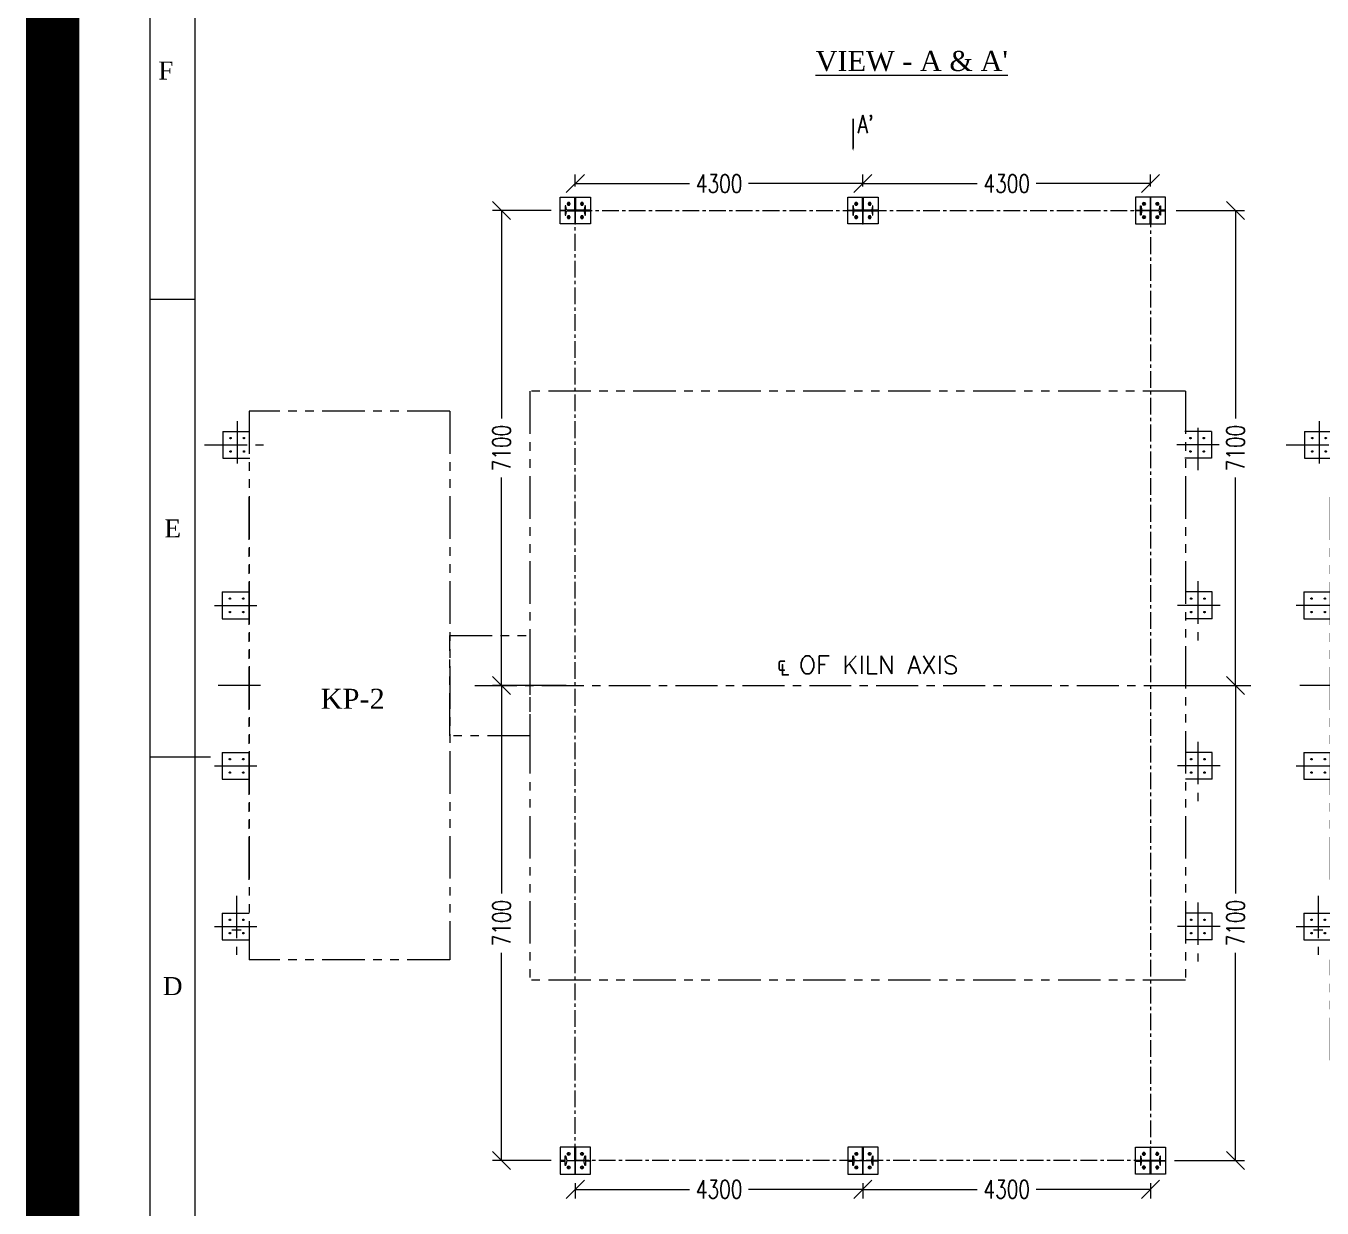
# Model space of a CAD drawing. Header units: millimetres. Extents: x 440906 to 556670, y 99378 to 157816.
# Drawn here: x 474680 to 494058, y 121859 to 139527 of the extents above; entities that cross this region are included whole.
import ezdxf
from ezdxf.enums import TextEntityAlignment as Align

# ---------------------------------------------------------------- set-up
doc = ezdxf.new("R2010")
doc.units = ezdxf.units.MM
doc.linetypes.add('CENTER', pattern=[2, 1.25, -0.25, 0.25, -0.25])
doc.linetypes.add('PHANTOM2', pattern=[31.75, 15.875, -3.175, 3.175, -3.175, 3.175, -3.175])
doc.layers.get('Defpoints').update_dxf_attribs({"lineweight": 0})
for name, color, linetype, lineweight in [('A2 LAND', 7, 'Continuous', 15), ('Center Line', 2, 'CENTER', 9), ('Construction Line', 3, 'Continuous', 20), ('Dimentions', 1, 'Continuous', 13), ('Text', 1, 'Continuous', 20)]:
    doc.layers.add(name, color=color, linetype=linetype, lineweight=lineweight)
doc.layers.add('Phantom Line', color=250, linetype='PHANTOM2', lineweight=5, transparency=0.4)
doc.styles.add('BOS', font='BOOKOS.TTF')
doc.styles.add('EICS CALIBRI', font='calibri.ttf')
doc.styles.add('romans', font='romans.shx', dxfattribs={"width": 0.75})
doc.styles.get("Standard").update_dxf_attribs({"font": 'simplex.shx'})
doc.dimstyles.new('ASHU', dxfattribs={"dimscale": 135, "dimtxt": 2, "dimasz": 2, "dimexe": 1, "dimexo": 1, "dimtad": 0, "dimdec": 0, "dimtxsty": 'romans', "dimblk": 'OBLIQUE', "dimcen": 2.5, "dimclrd": 256, "dimclre": 256, "dimclrt": 256, "dimadec": 0, "dimazin": 0, "dimtfac": 1, "dimtdec": 0, "dimtmove": 0, "dimatfit": 3, "dimldrblk": 'OPEN', "dimfxl": 1, "dimtfill": 1, "dimlwd": 9, "dimlwe": 5, "dimarcsym": 0})

# ---------------------------------------------------------------- blocks, each defined once
blk = doc.blocks.new('A2-P')
at = {"layer": 'A2 LAND', "color": 0}
for p, q in [((532484.87, 184454.62), (532479.87, 184454.62)), ((532486.59, 184403.89), (532479.87, 184403.89))]:
    blk.add_line(p, q, dxfattribs=at)
for points in [[(532479.87, 184200.96), (533060.38, 184200.96), (533060.38, 184606.82), (532479.87, 184606.82)], [(532484.87, 184205.96), (533055.38, 184205.96), (533055.38, 184601.82), (532484.87, 184601.82)]]:
    blk.add_lwpolyline(points, close=True, dxfattribs=at)
at = {"layer": 'A2 LAND', "color": 0, "style": 'BOS'}
for s, p in [('F', (532481.64, 184479.99)), ('E', (532482.4, 184429.25)), ('D', (532482.4, 184378.52))]:
    blk.add_text(s, height=2, dxfattribs=at).set_placement(p, align=Align.MIDDLE)
at = {"layer": 'A2 LAND', "color": 5, "style": 'EICS CALIBRI'}
for tag, height, p in [('CLIENT', 5, (532972.4, 184277.32)), ('PROJECTNAME', 3.5, (532972.4, 184265.93)), ('PROJECTLOCATION', 3.5, (532972.4, 184256.33)), ('DRAWINGNAME1', 5, (532972.25, 184246.62)), ('CODE', 3.5, (532820.7, 184239.3)), ('DRAWINGNAME2', 5, (532972.49, 184238.83)), ('DRAWINGNO1', 3.5, (532940.8, 184227.64)), ('SHNO', 3.5, (533005.25, 184224.03)), ('RV', 3.5, (533046.81, 184224.15)), ('APPD', 3.5, (532745.59, 184211.36))]:
    blk.add_attdef(tag, text='', height=height, dxfattribs=at).set_placement(p, align=Align.MIDDLE)
for tag, p in [('SCALE', (532745.59, 184255.01)), ('DWN', (532745.59, 184244.1)), ('CKD', (532745.59, 184233.19)), ('PRTANT', (532745.6, 184222.28))]:
    blk.add_attdef(tag, text='', height=3.5, dxfattribs=at).set_placement(p, align=Align.MIDDLE_CENTER)
blk = doc.blocks.new('M24 8.8 plan')
at = {"linetype": 'ByBlock'}
blk.add_lwpolyline([(-11, 20), (-23, 0), (-11, -20), (11, -20), (23, 0), (11, 20)], close=True, dxfattribs=at)
blk.add_circle((0, 0), 19.1, dxfattribs=at)
blk.add_point((0, 0), dxfattribs=at)
blk = doc.blocks.new('GRT4G')
at = {"layer": 'Construction Line'}
for points in [[(190838, 229092), (190388, 229092), (190388, 229492), (190838, 229492)], [(190608, 229492), (190618, 229492), (190618, 229296), (190608, 229296)], [(190388, 229287), (190388, 229297), (190463, 229297), (190463, 229287)], [(190608, 229092), (190618, 229092), (190618, 229288), (190608, 229288)], [(190838, 229287), (190838, 229297), (190763, 229297), (190763, 229287)]]:
    blk.add_lwpolyline(points, close=True, dxfattribs=at)
blk.add_lwpolyline([(190763, 229222), (190763, 229362), (190761, 229362, 0.373885), (190754, 229356), (190747, 229308, -0.373885), (190733, 229296), (190493, 229296, -0.373885), (190479, 229308), (190472, 229356, 0.373885), (190465, 229362), (190463, 229362), (190463, 229222), (190465, 229222, 0.373885), (190472, 229228), (190479, 229276, -0.373885), (190493, 229288), (190733, 229288, -0.373885), (190747, 229276), (190754, 229228, 0.373885), (190761, 229222)], format="xyb", close=True, dxfattribs=at)
for centre in [(190513, 229392), (190713, 229392), (190513, 229192), (190713, 229192)]:
    blk.add_circle(centre, 14, dxfattribs=at)
at = {"layer": 'Construction Line', "linetype": 'ByBlock'}
for p in [(190513, 229392), (190713, 229392), (190513, 229192), (190713, 229192)]:
    blk.add_blockref('M24 8.8 plan', p, dxfattribs=at)
blk = doc.blocks.new('_Oblique')
at = {"color": 0, "linetype": 'ByBlock', "lineweight": -2}
blk.add_line((-0.5, -0.5), (0.5, 0.5), dxfattribs=at)
blk = doc.blocks.new('*D49')
at = {"layer": 'Defpoints', "color": 0, "transparency": 16777216}
for p in [(491744, 136768), (492765, 136768), (491494, 129668)]:
    blk.add_point(p, dxfattribs=at)
at = {"layer": 'Dimentions', "lineweight": 5, "transparency": 16777216}
for p, q in [((491879, 136768), (492900, 136768)), ((491629, 129668), (492900, 129668))]:
    blk.add_line(p, q, dxfattribs=at)
at = {"layer": 'Dimentions', "lineweight": 9, "transparency": 16777216}
for p, q in [((492765, 136768), (492765, 133659)), ((492765, 129668), (492765, 132776))]:
    blk.add_line(p, q, dxfattribs=at)
at = {"layer": 'Dimentions', "lineweight": 9, "transparency": 16777216, "xscale": 270, "yscale": 270, "zscale": 270}
for p, rotation in [((492765, 136768), 90), ((492765, 129668), 270)]:
    blk.add_blockref('_Oblique', p, dxfattribs=dict(at, rotation=rotation))
at = {"layer": 'Dimentions', "transparency": 16777216, "insert": (492765, 133218), "char_height": 270, "attachment_point": 5, "rotation": 90, "style": 'romans', "bg_fill": 3, "box_fill_scale": 1.1, "bg_fill_color": 256, "bg_fill_true_color": 13158600, "bg_fill_transparency": 0}
blk.add_mtext('7100', dxfattribs=at)
blk = doc.blocks.new('_Open')
at = {"color": 0, "linetype": 'ByBlock', "lineweight": -2}
for p, q in [((-1, 0.167), (0, 0)), ((-1, -0.167), (0, 0)), ((0, 0), (-1, 0))]:
    blk.add_line(p, q, dxfattribs=at)
blk = doc.blocks.new('*D50')
at = {"layer": 'Defpoints', "color": 0, "transparency": 16777216}
for p in [(491494, 129668), (491719, 122568), (492765, 122568)]:
    blk.add_point(p, dxfattribs=at)
at = {"layer": 'Dimentions', "lineweight": 5, "transparency": 16777216}
for p, q in [((491629, 129668), (492900, 129668)), ((491854, 122568), (492900, 122568))]:
    blk.add_line(p, q, dxfattribs=at)
at = {"layer": 'Dimentions', "lineweight": 9, "transparency": 16777216}
for p, q in [((492765, 129668), (492765, 126559)), ((492765, 122568), (492765, 125676))]:
    blk.add_line(p, q, dxfattribs=at)
at = {"layer": 'Dimentions', "lineweight": 9, "transparency": 16777216, "xscale": 270, "yscale": 270, "zscale": 270}
for p, rotation in [((492765, 129668), 90), ((492765, 122568), 270)]:
    blk.add_blockref('_Oblique', p, dxfattribs=dict(at, rotation=rotation))
at = {"layer": 'Dimentions', "transparency": 16777216, "insert": (492765, 126118), "char_height": 270, "attachment_point": 5, "rotation": 90, "style": 'romans', "bg_fill": 3, "box_fill_scale": 1.1, "bg_fill_color": 256, "bg_fill_true_color": 13158600, "bg_fill_transparency": 0}
blk.add_mtext('7100', dxfattribs=at)
blk = doc.blocks.new('*D51')
at = {"layer": 'Defpoints', "color": 0, "transparency": 16777216}
for p in [(487194, 122368), (491494, 122368), (487194, 122139)]:
    blk.add_point(p, dxfattribs=at)
at = {"layer": 'Dimentions', "lineweight": 5, "transparency": 16777216}
for p, q in [((487194, 122233), (487194, 122004)), ((491494, 122233), (491494, 122004))]:
    blk.add_line(p, q, dxfattribs=at)
at = {"layer": 'Dimentions', "lineweight": 9, "transparency": 16777216}
for p, q in [((487194, 122139), (488903, 122139)), ((491494, 122139), (489785, 122139))]:
    blk.add_line(p, q, dxfattribs=at)
at = {"layer": 'Dimentions', "lineweight": 9, "transparency": 16777216, "xscale": 270, "yscale": 270, "zscale": 270, "rotation": 180}
blk.add_blockref('_Oblique', (487194, 122139), dxfattribs=at)
at = {"layer": 'Dimentions', "lineweight": 9, "transparency": 16777216, "xscale": 270, "yscale": 270, "zscale": 270}
blk.add_blockref('_Oblique', (491494, 122139), dxfattribs=at)
at = {"layer": 'Dimentions', "transparency": 16777216, "insert": (489344, 122139), "char_height": 270, "attachment_point": 5, "style": 'romans', "bg_fill": 3, "box_fill_scale": 1.1, "bg_fill_color": 256, "bg_fill_true_color": 13158600, "bg_fill_transparency": 0}
blk.add_mtext('4300', dxfattribs=at)
blk = doc.blocks.new('*D52')
at = {"layer": 'Defpoints', "color": 0, "transparency": 16777216}
for p in [(482894, 122368), (487194, 122368), (482894, 122139)]:
    blk.add_point(p, dxfattribs=at)
at = {"layer": 'Dimentions', "lineweight": 5, "transparency": 16777216}
for p, q in [((482894, 122233), (482894, 122004)), ((487194, 122233), (487194, 122004))]:
    blk.add_line(p, q, dxfattribs=at)
at = {"layer": 'Dimentions', "lineweight": 9, "transparency": 16777216}
for p, q in [((482894, 122139), (484603, 122139)), ((487194, 122139), (485485, 122139))]:
    blk.add_line(p, q, dxfattribs=at)
at = {"layer": 'Dimentions', "lineweight": 9, "transparency": 16777216, "xscale": 270, "yscale": 270, "zscale": 270, "rotation": 180}
blk.add_blockref('_Oblique', (482894, 122139), dxfattribs=at)
at = {"layer": 'Dimentions', "lineweight": 9, "transparency": 16777216, "xscale": 270, "yscale": 270, "zscale": 270}
blk.add_blockref('_Oblique', (487194, 122139), dxfattribs=at)
at = {"layer": 'Dimentions', "transparency": 16777216, "insert": (485044, 122139), "char_height": 270, "attachment_point": 5, "style": 'romans', "bg_fill": 3, "box_fill_scale": 1.1, "bg_fill_color": 256, "bg_fill_true_color": 13158600, "bg_fill_transparency": 0}
blk.add_mtext('4300', dxfattribs=at)
blk = doc.blocks.new('*D53')
at = {"layer": 'Defpoints', "color": 0, "transparency": 16777216}
for p in [(487194, 137171), (487194, 136993), (491494, 136993)]:
    blk.add_point(p, dxfattribs=at)
at = {"layer": 'Dimentions', "lineweight": 5, "transparency": 16777216}
for p, q in [((487194, 137128), (487194, 137306)), ((491494, 137128), (491494, 137306))]:
    blk.add_line(p, q, dxfattribs=at)
at = {"layer": 'Dimentions', "lineweight": 9, "transparency": 16777216}
for p, q in [((487194, 137171), (488903, 137171)), ((491494, 137171), (489785, 137171))]:
    blk.add_line(p, q, dxfattribs=at)
at = {"layer": 'Dimentions', "lineweight": 9, "transparency": 16777216, "xscale": 270, "yscale": 270, "zscale": 270, "rotation": 180}
blk.add_blockref('_Oblique', (487194, 137171), dxfattribs=at)
at = {"layer": 'Dimentions', "lineweight": 9, "transparency": 16777216, "xscale": 270, "yscale": 270, "zscale": 270}
blk.add_blockref('_Oblique', (491494, 137171), dxfattribs=at)
at = {"layer": 'Dimentions', "transparency": 16777216, "insert": (489344, 137171), "char_height": 270, "attachment_point": 5, "style": 'romans', "bg_fill": 3, "box_fill_scale": 1.1, "bg_fill_color": 256, "bg_fill_true_color": 13158600, "bg_fill_transparency": 0}
blk.add_mtext('4300', dxfattribs=at)
blk = doc.blocks.new('*D54')
at = {"layer": 'Defpoints', "color": 0, "transparency": 16777216}
for p in [(482894, 137171), (482894, 136993), (487194, 136993)]:
    blk.add_point(p, dxfattribs=at)
at = {"layer": 'Dimentions', "lineweight": 5, "transparency": 16777216}
for p, q in [((482894, 137128), (482894, 137306)), ((487194, 137128), (487194, 137306))]:
    blk.add_line(p, q, dxfattribs=at)
at = {"layer": 'Dimentions', "lineweight": 9, "transparency": 16777216}
for p, q in [((482894, 137171), (484603, 137171)), ((487194, 137171), (485485, 137171))]:
    blk.add_line(p, q, dxfattribs=at)
at = {"layer": 'Dimentions', "lineweight": 9, "transparency": 16777216, "xscale": 270, "yscale": 270, "zscale": 270, "rotation": 180}
blk.add_blockref('_Oblique', (482894, 137171), dxfattribs=at)
at = {"layer": 'Dimentions', "lineweight": 9, "transparency": 16777216, "xscale": 270, "yscale": 270, "zscale": 270}
blk.add_blockref('_Oblique', (487194, 137171), dxfattribs=at)
at = {"layer": 'Dimentions', "transparency": 16777216, "insert": (485044, 137171), "char_height": 270, "attachment_point": 5, "style": 'romans', "bg_fill": 3, "box_fill_scale": 1.1, "bg_fill_color": 256, "bg_fill_true_color": 13158600, "bg_fill_transparency": 0}
blk.add_mtext('4300', dxfattribs=at)
blk = doc.blocks.new('*D55')
at = {"layer": 'Defpoints', "color": 0, "transparency": 16777216}
for p in [(481791, 136768), (482669, 136768), (482894, 129668)]:
    blk.add_point(p, dxfattribs=at)
at = {"layer": 'Dimentions', "lineweight": 5, "transparency": 16777216}
for p, q in [((482534, 136768), (481656, 136768)), ((482759, 129668), (481656, 129668))]:
    blk.add_line(p, q, dxfattribs=at)
at = {"layer": 'Dimentions', "lineweight": 9, "transparency": 16777216}
for p, q in [((481791, 136768), (481791, 133659)), ((481791, 129668), (481791, 132776))]:
    blk.add_line(p, q, dxfattribs=at)
at = {"layer": 'Dimentions', "lineweight": 9, "transparency": 16777216, "xscale": 270, "yscale": 270, "zscale": 270}
for p, rotation in [((481791, 136768), 90), ((481791, 129668), 270)]:
    blk.add_blockref('_Oblique', p, dxfattribs=dict(at, rotation=rotation))
at = {"layer": 'Dimentions', "transparency": 16777216, "insert": (481791, 133218), "char_height": 270, "attachment_point": 5, "rotation": 90, "style": 'romans', "bg_fill": 3, "box_fill_scale": 1.1, "bg_fill_color": 256, "bg_fill_true_color": 13158600, "bg_fill_transparency": 0}
blk.add_mtext('7100', dxfattribs=at)
blk = doc.blocks.new('*D56')
at = {"layer": 'Defpoints', "color": 0, "transparency": 16777216}
for p in [(482894, 129668), (481791, 122568), (482669, 122568)]:
    blk.add_point(p, dxfattribs=at)
at = {"layer": 'Dimentions', "lineweight": 5, "transparency": 16777216}
for p, q in [((482759, 129668), (481656, 129668)), ((482534, 122568), (481656, 122568))]:
    blk.add_line(p, q, dxfattribs=at)
at = {"layer": 'Dimentions', "lineweight": 9, "transparency": 16777216}
for p, q in [((481791, 129668), (481791, 126559)), ((481791, 122568), (481791, 125676))]:
    blk.add_line(p, q, dxfattribs=at)
at = {"layer": 'Dimentions', "lineweight": 9, "transparency": 16777216, "xscale": 270, "yscale": 270, "zscale": 270}
for p, rotation in [((481791, 129668), 90), ((481791, 122568), 270)]:
    blk.add_blockref('_Oblique', p, dxfattribs=dict(at, rotation=rotation))
at = {"layer": 'Dimentions', "transparency": 16777216, "insert": (481791, 126118), "char_height": 270, "attachment_point": 5, "rotation": 90, "style": 'romans', "bg_fill": 3, "box_fill_scale": 1.1, "bg_fill_color": 256, "bg_fill_true_color": 13158600, "bg_fill_transparency": 0}
blk.add_mtext('7100', dxfattribs=at)
blk = doc.blocks.new('NUUY')
at = {"layer": 'Phantom Line', "linetype": 'PHANTOM2', "ltscale": 40}
h = blk.add_hatch(dxfattribs=at)
h.set_pattern_fill('AR-CONC', color=250, scale=150)
h.set_pattern_definition([(50, (-5364366.1, -1287092.2), (1075.89027, -94.1282), [112.5, -1237.5]), (355, (-5364366.1, -1287092.2), (-208.127, 1128.2882), [90, -990]), (100.451444, (-5364276.4, -1287100.1), (867.76327, 1034.15999), [95.61029, -1051.71317]), (46.1842, (-5364366.1, -1286792.2), (1600.862, -248.27892), [168.75, -1856.25]), (96.635635, (-5364232.7, -1286812.9), (1401.9929, 1461.1779), [143.4155, -1577.57064]), (351.184164, (-5364366.1, -1286792.2), (1401.9929, 1461.1779), [135, -1485]), (21, (-5364216.1, -1286867.2), (895.36058, -603.92834), [112.5, -1237.5]), (326, (-5364216.1, -1286867.2), (364.973, 1087.72507), [90, -990]), (71.451445, (-5364141.5, -1286917.6), (1260.33357, 483.79673), [95.61029, -1051.71317]), (37.5, (-5364366.1, -1287092.23), (18.239783, 499.34078), [0, -978, 0, -1005, 0, -993.75]), (7.5, (-5364366.1, -1287092.23), (394.604306, 591.61757), [0, -573, 0, -955.5, 0, -378.75]), (327.5, (-5364700.6, -1287092.23), (800.733654, -33.832308), [0, -375, 0, -1170, 0, -1552.5]), (317.5, (-5364850.6, -1287092.2), (874.77925, 150.15747), [0, -487.5, 0, -777, 0, -1102.5])])
h.paths.add_polyline_path([(172534, 134433), (175534, 134433), (175529, 132932), (172529, 132932)])
h = blk.add_hatch(dxfattribs=at)
h.set_pattern_fill('AR-CONC', color=250, scale=150)
h.set_pattern_definition([(50, (-5364366.1, -1296792.2), (1075.89027, -94.1282), [112.5, -1237.5]), (355, (-5364366.1, -1296792.2), (-208.127, 1128.2882), [90, -990]), (100.451444, (-5364276.4, -1296800.1), (867.76327, 1034.15999), [95.61029, -1051.71317]), (46.1842, (-5364366.1, -1296492.2), (1600.862, -248.27892), [168.75, -1856.25]), (96.635635, (-5364232.7, -1296512.9), (1401.9929, 1461.1779), [143.4155, -1577.57064]), (351.184164, (-5364366.1, -1296492.2), (1401.9929, 1461.1779), [135, -1485]), (21, (-5364216.1, -1296567.2), (895.36058, -603.92834), [112.5, -1237.5]), (326, (-5364216.1, -1296567.2), (364.973, 1087.72507), [90, -990]), (71.451445, (-5364141.5, -1296617.6), (1260.33357, 483.79673), [95.61029, -1051.71317]), (37.5, (-5364366.1, -1296792.23), (18.239783, 499.34078), [0, -978, 0, -1005, 0, -993.75]), (7.5, (-5364366.1, -1296792.23), (394.604306, 591.61757), [0, -573, 0, -955.5, 0, -378.75]), (327.5, (-5364700.6, -1296792.23), (800.733654, -33.832308), [0, -375, 0, -1170, 0, -1552.5]), (317.5, (-5364850.6, -1296792.2), (874.77925, 150.15747), [0, -487.5, 0, -777, 0, -1102.5])])
h.paths.add_polyline_path([(172534, 124733), (175534, 124733), (175529, 123232), (172529, 123232)])
at = {"layer": 'Phantom Line', "color": 250, "linetype": 'PHANTOM2', "ltscale": 40}
for p, q in [((176729, 133232), (176729, 124432)), ((186529, 133232), (176729, 133232)), ((186529, 133232), (186529, 124432)), ((172529, 132932), (172529, 124732)), ((175529, 132932), (172529, 132932)), ((172529, 132932), (175529, 132932)), ((175529, 132932), (175529, 124732)), ((172355, 132785), (172355, 132024)), ((186704, 132785), (186704, 132024)), ((172140, 132632), (172540, 132632)), ((172140, 132632), (172140, 132232)), ((186714, 132685), (186714, 131924)), ((186919, 132632), (186919, 132232)), ((171866, 132432), (172744, 132432)), ((187036, 132432), (186344, 132432)), ((172140, 132232), (172540, 132232)), ((186919, 132232), (186519, 132232)), ((172529, 125932), (172529, 131732)), ((172129, 130232), (172529, 130232)), ((172129, 130232), (172129, 129832)), ((186929, 130232), (186529, 130232)), ((186714, 130392), (186714, 129507)), ((186929, 129832), (186929, 130232)), ((172012, 130032), (172685, 130032)), ((187046, 130032), (186373, 130032)), ((172129, 129832), (172529, 129832)), ((186929, 129832), (186529, 129832)), ((172703, 128832), (171973, 128832)), ((186714, 127992), (186714, 127107)), ((172129, 127832), (172529, 127832)), ((172129, 127832), (172129, 127432)), ((186929, 127832), (186529, 127832)), ((186929, 127432), (186929, 127832)), ((172012, 127632), (172685, 127632)), ((187046, 127632), (186373, 127632)), ((172129, 127432), (172529, 127432)), ((186929, 127432), (186529, 127432)), ((172344, 125692), (172344, 124807)), ((172129, 125432), (172529, 125432)), ((172129, 125432), (172129, 125032)), ((172012, 125232), (172685, 125232)), ((172274, 125182), (172414, 125182)), ((172129, 125032), (172529, 125032)), ((175529, 124732), (172529, 124732)), ((172529, 124732), (175529, 124732)), ((186529, 124432), (176729, 124432))]:
    blk.add_line(p, q, dxfattribs=at)
for points in [[(175529, 132932), (175529, 134432), (172529, 134432), (172529, 132932)], [(175529, 124732), (175529, 123232), (172529, 123232), (172529, 124732)]]:
    blk.add_lwpolyline(points, dxfattribs=at)
blk.add_lwpolyline([(176729, 128082), (175529, 128082), (175529, 129582), (176729, 129582)], close=True, dxfattribs=at)
for centre in [(172255, 132532), (172455, 132532), (186604, 132532), (186804, 132532), (172255, 132332), (172455, 132332), (186604, 132332), (186804, 132332), (172244, 130132), (172444, 130132), (186614, 130132), (186814, 130132), (172244, 129932), (172444, 129932), (186614, 129932), (186814, 129932), (172244, 127732), (172444, 127732), (186614, 127732), (186814, 127732), (172244, 127532), (172444, 127532), (186614, 127532), (186814, 127532), (172244, 125332), (172444, 125332), (172244, 125132), (172444, 125132)]:
    blk.add_circle(centre, 10, dxfattribs=at)
blk = doc.blocks.new('BGG')
at = {"layer": 'Phantom Line', "color": 250, "linetype": 'PHANTOM2', "ltscale": 40}
for p, q in [((334239, 134137), (334239, 125337)), ((344039, 134137), (334239, 134137)), ((344039, 134137), (344039, 125337)), ((330039, 133837), (330039, 125637)), ((333039, 133837), (330039, 133837)), ((333039, 133837), (333039, 125637)), ((329649, 133537), (330049, 133537)), ((329649, 133537), (329649, 133137)), ((329864, 133690), (329864, 132930)), ((344429, 133537), (344029, 133537)), ((344224, 133590), (344224, 132830)), ((344429, 133537), (344429, 133137)), ((329376, 133337), (330254, 133337)), ((344545, 133337), (343854, 133337)), ((329649, 133137), (330049, 133137)), ((344429, 133137), (344029, 133137)), ((330039, 126837), (330039, 132637)), ((344224, 131297), (344224, 130412)), ((329639, 131137), (330039, 131137)), ((329639, 131137), (329639, 130737)), ((344439, 131137), (344039, 131137)), ((344439, 130737), (344439, 131137)), ((329522, 130937), (330195, 130937)), ((344556, 130937), (343883, 130937)), ((329639, 130737), (330039, 130737)), ((344439, 130737), (344039, 130737)), ((330213, 129737), (329483, 129737)), ((344224, 128897), (344224, 128012)), ((329639, 128737), (330039, 128737)), ((329639, 128737), (329639, 128337)), ((344439, 128737), (344039, 128737)), ((344439, 128337), (344439, 128737)), ((329522, 128537), (330195, 128537)), ((344556, 128537), (343883, 128537)), ((329639, 128337), (330039, 128337)), ((344439, 128337), (344039, 128337)), ((329854, 126597), (329854, 125712)), ((344224, 126497), (344224, 125612)), ((329639, 126337), (330039, 126337)), ((329639, 126337), (329639, 125937)), ((344439, 126337), (344039, 126337)), ((344439, 125937), (344439, 126337)), ((329522, 126137), (330195, 126137)), ((329784, 126087), (329924, 126087)), ((344556, 126137), (343883, 126137)), ((329639, 125937), (330039, 125937)), ((344439, 125937), (344039, 125937)), ((333039, 125637), (330039, 125637)), ((344039, 125337), (334239, 125337))]:
    blk.add_line(p, q, dxfattribs=at)
blk.add_lwpolyline([(334239, 128987), (333039, 128987), (333039, 130487), (334239, 130487)], close=True, dxfattribs=at)
for centre in [(329764, 133437), (329964, 133437), (344114, 133437), (344314, 133437), (329764, 133237), (329964, 133237), (344114, 133237), (344314, 133237), (329754, 131037), (329954, 131037), (344124, 131037), (344324, 131037), (329754, 130837), (329954, 130837), (344124, 130837), (344324, 130837), (329754, 128637), (329954, 128637), (344124, 128637), (344324, 128637), (329754, 128437), (329954, 128437), (344124, 128437), (344324, 128437), (329754, 126237), (329954, 126237), (344124, 126237), (344324, 126237), (329754, 126037), (329954, 126037), (344124, 126037), (344324, 126037)]:
    blk.add_circle(centre, 10, dxfattribs=at)

msp = doc.modelspace()

# ---------------------------------------------------------------- linework, layer by layer
at = {"layer": 'Center Line', "linetype": 'CENTER', "ltscale": 500}
msp.add_line((481394.1, 129667.6), (492994.1, 129667.6), dxfattribs=at)
at = {"layer": 'Center Line', "linetype": 'CENTER', "ltscale": 200}
msp.add_lwpolyline([(491494.1, 122567.6), (482894.1, 122567.6), (482894.1, 136767.6), (491494.1, 136767.6)], close=True, dxfattribs=at)
at = {"layer": 'Text'}
msp.add_lwpolyline([(487046.2, 137659.3, 0, 117.3, 0), (487046.2, 137854.3, 23.5, 23.5, 0), (487046.2, 138140.5, 23.5, 23.5, 0)], format="xyseb", dxfattribs=at)

# ---------------------------------------------------------------- block references
at = {"layer": 'A2 LAND', "xscale": 134.8532359434997, "yscale": 134.8532359434997, "zscale": 134.8532359434997}
msp.add_blockref('A2-P', (-71330099.8, -24738863.6), dxfattribs=at)
at = {"layer": 'Construction Line'}
for p in [(292281.1, -92524.2), (296581.1, -92524.2)]:
    msp.add_blockref('GRT4G', p, dxfattribs=at)
at = {"layer": 'Construction Line', "xscale": -1}
msp.add_blockref('GRT4G', (682107, -92524.2), dxfattribs=at)
at = {"layer": 'Construction Line', "xscale": -1, "rotation": 180}
for p in [(292281.1, 351859.4), (296581.1, 351859.4)]:
    msp.add_blockref('GRT4G', p, dxfattribs=at)
at = {"layer": 'Construction Line', "rotation": 180}
msp.add_blockref('GRT4G', (682107, 351859.4), dxfattribs=at)
at = {"layer": 'Dimentions'}
msp.add_blockref('NUUY', (321657.2, 835.6), dxfattribs=at)

# ---------------------------------------------------------------- texts
at = {"layer": 'Text', "style": 'BOS'}
for s, p in [("%%UVIEW - A & A'", (487923.4, 139152.8)), ('KP-2', (479565.7, 129620.5))]:
    msp.add_text(s, height=300, dxfattribs=at).set_placement(p, align=Align.TOP_CENTER)
at = {"layer": 'Text', "style": 'romans', "width": 0.75}
msp.add_text("A'", height=270, dxfattribs=at).set_placement((487234.2, 138192), align=Align.TOP_CENTER)
at = {"layer": 'Text', "linetype": 'CENTER', "ltscale": 40}
msp.add_text('℄ OF KILN AXIS', height=270, dxfattribs=at).set_placement((487265.6, 130112.4), align=Align.TOP_CENTER)

# ---------------------------------------------------------------- next in the draw order: dimensions: what is measured, and where the dimension line sits
at = {"layer": 'Dimentions'}
dim = msp.add_linear_dim(base=(492764.7, 136767.6), p1=(491494.1, 129667.6), p2=(491744.1, 136767.6), angle=90, dimstyle='ASHU', dxfattribs=at)
dim.commit()
dim.dimension.update_dxf_attribs({"geometry": '*D49', "text_midpoint": (492764.7, 133217.6)})

# ---------------------------------------------------------------- next in the draw order: dimensions: what is measured, and where the dimension line sits
dim = msp.add_linear_dim(base=(487194.1, 137170.8), p1=(491494.1, 136992.6), p2=(487194.1, 136992.6), dimstyle='ASHU', dxfattribs=at)
dim.commit()
dim.dimension.update_dxf_attribs({"geometry": '*D53', "text_midpoint": (489344.1, 137170.8)})
dim = msp.add_linear_dim(base=(492764.7, 122567.6), p1=(491494.1, 129667.6), p2=(491719.1, 122567.6), angle=90, dimstyle='ASHU', override={"dimtmove": 1}, dxfattribs=at)
dim.commit()
dim.dimension.update_dxf_attribs({"geometry": '*D50', "text_midpoint": (492764.7, 126117.6)})

# ---------------------------------------------------------------- next in the draw order: dimensions: what is measured, and where the dimension line sits
dim = msp.add_linear_dim(base=(482894.1, 137170.8), p1=(487194.1, 136992.6), p2=(482894.1, 136992.6), dimstyle='ASHU', override={"dimtmove": 1}, dxfattribs=at)
dim.commit()
dim.dimension.update_dxf_attribs({"geometry": '*D54', "text_midpoint": (485044.1, 137170.8)})
dim = msp.add_linear_dim(base=(487194.1, 122139.4), p1=(491494.1, 122367.6), p2=(487194.1, 122367.6), dimstyle='ASHU', dxfattribs=at)
dim.commit()
dim.dimension.update_dxf_attribs({"geometry": '*D51', "text_midpoint": (489344.1, 122139.4)})

# ---------------------------------------------------------------- next in the draw order: dimensions: what is measured, and where the dimension line sits
dim = msp.add_linear_dim(base=(481790.7, 136767.6), p1=(482894.1, 129667.6), p2=(482669.1, 136767.6), angle=90, dimstyle='ASHU', dxfattribs=at)
dim.commit()
dim.dimension.update_dxf_attribs({"geometry": '*D55', "text_midpoint": (481790.7, 133217.6)})
dim = msp.add_linear_dim(base=(482894.1, 122139.4), p1=(487194.1, 122367.6), p2=(482894.1, 122367.6), dimstyle='ASHU', override={"dimtmove": 1}, dxfattribs=at)
dim.commit()
dim.dimension.update_dxf_attribs({"geometry": '*D52', "text_midpoint": (485044.1, 122139.4)})

# ---------------------------------------------------------------- next in the draw order: dimensions: what is measured, and where the dimension line sits
dim = msp.add_linear_dim(base=(481790.7, 122567.6), p1=(482894.1, 129667.6), p2=(482669.1, 122567.6), angle=90, dimstyle='ASHU', override={"dimtmove": 1}, dxfattribs=at)
dim.commit()
dim.dimension.update_dxf_attribs({"geometry": '*D56', "text_midpoint": (481790.7, 126117.6)})

# ---------------------------------------------------------------- next in the draw order: linework, layer by layer
at = {"layer": 'Dimentions', "color": 3, "const_width": 800}
msp.add_lwpolyline([(475080.3, 157416.4), (556270.3, 157416.4), (556270.3, 99778.1), (475080.3, 99778.1)], close=True, dxfattribs=at)

# ---------------------------------------------------------------- next in the draw order: block references
at = {"layer": 'Dimentions'}
msp.add_blockref('BGG', (147976.5, -69.8), dxfattribs=at)

doc.saveas('drawing.dxf')
